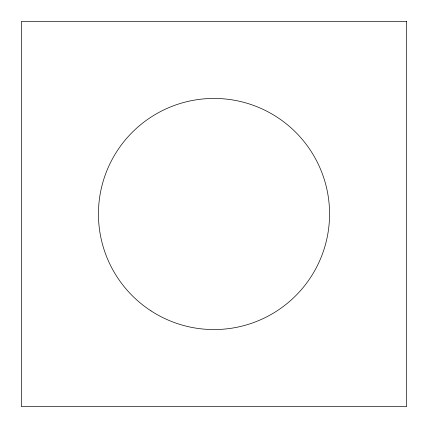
<?xml version="1.0" encoding="UTF-8"?>
<svg xmlns="http://www.w3.org/2000/svg" width="428" height="428" viewBox="0 0 428 428"><rect width="100%" height="100%" fill="white"/><g stroke="black" fill="none" stroke-linecap="round" stroke-linejoin="round"><path stroke-width="0.64" d="M406.6 21.4L21.4 21.4L21.4 406.6L406.6 406.6L406.6 21.4M150.988 310.867A115.56 115.56 0 0 0 329.4 220.136A115.56 115.56 0 0 0 161.618 110.996A115.56 115.56 0 0 0 150.988 310.867"/></g></svg>
